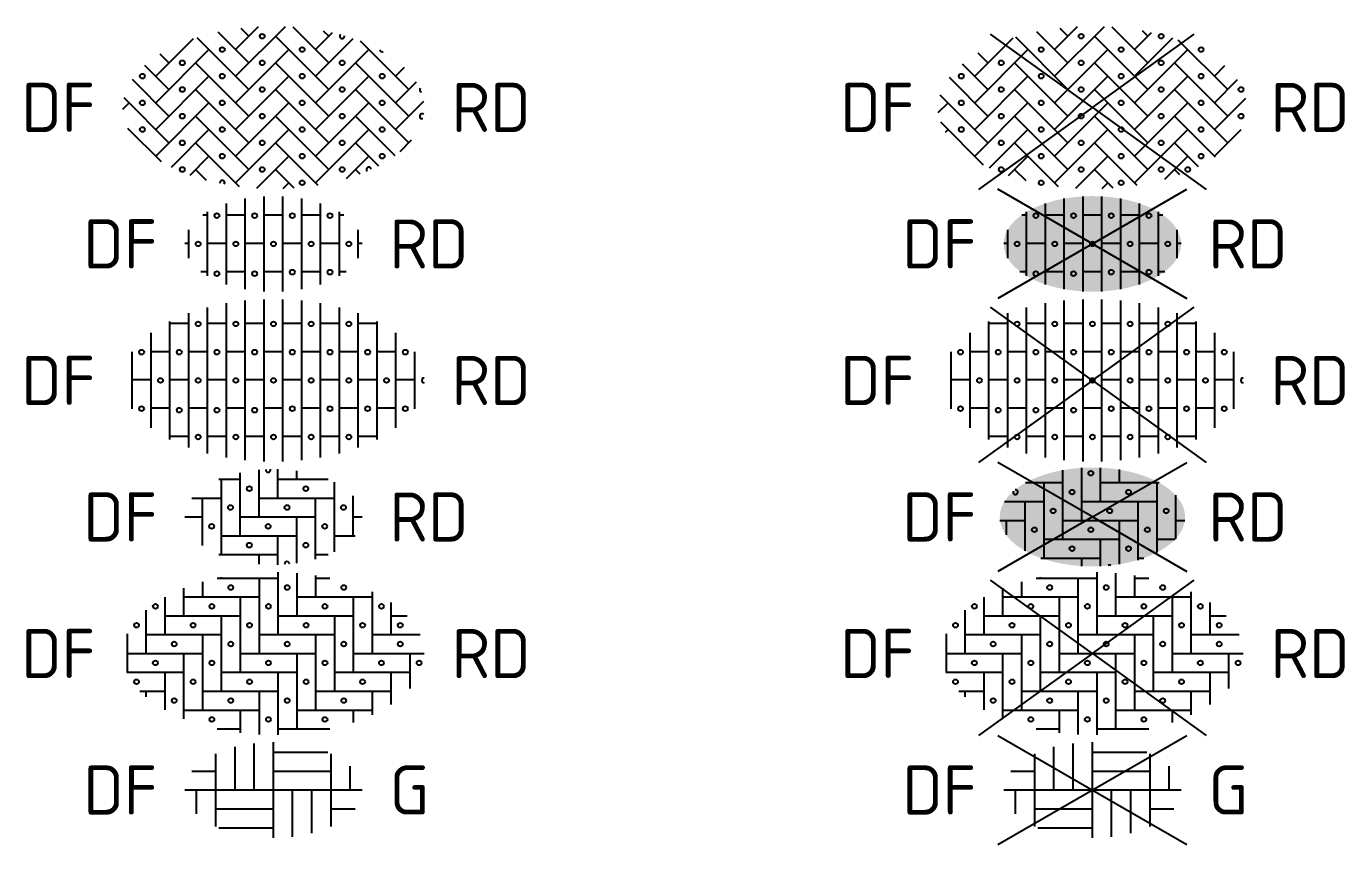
# Model space of a CAD drawing. Header units: metres. Extents: x 3187 to 3249, y 2220 to 2393.
# Drawn here: x 3186.8 to 3196.46, y 2363.58 to 2369.57 of the extents above; entities that cross this region are included whole.
import ezdxf
from ezdxf.enums import TextEntityAlignment as Align

# ---------------------------------------------------------------- set-up
doc = ezdxf.new("R2010")
doc.units = ezdxf.units.M
doc.layers.add('V-WE-VH-OPENVERHARDING_STRAATBAKSTEEN-S', color=90, linetype='Continuous', lineweight=25)
doc.styles.add('NLCS-ISO', font='NLCS-ISO.ttf')

# ---------------------------------------------------------------- blocks, each defined once
blk = doc.blocks.new('SVH-SBS_DIKFORMAAT_BLOK_KL-SO')
for p, q in [((-1.408, 0.001), (-1.408, 1.577)), ((-0.704, 0.001), (-0.704, 1.708)), ((0, 0.001), (0, 1.75)), ((-2.111, 0.001), (-2.111, 1.331)), ((0, 1.381), (1.996, 1.381)), ((2.11, 0.001), (2.11, 1.331)), ((-2.986, 0.691), (-2.111, 0.691)), ((0, 0.691), (2.11, 0.691)), ((2.813, 0.001), (2.813, 0.876)), ((-3.25, 0.001), (-0.001, 0.001)), ((-2.814, -0.875), (-2.814, 0)), ((-2.111, -1.331), (-2.111, 0)), ((0, 0.001), (3.25, 0.001)), ((0, -1.75), (0, 0)), ((0.703, -1.709), (0.703, 0)), ((1.407, -1.578), (1.407, 0)), ((2.11, -1.331), (2.11, 0)), ((-2.111, -0.69), (-0.001, -0.69)), ((2.11, -0.69), (2.987, -0.69)), ((-1.999, -1.38), (-0.001, -1.38))]:
    blk.add_line(p, q)
at = {"style": 'NLCS-ISO'}
blk.add_attdef('FORMAAT', text='', height=1.8, dxfattribs=at).set_placement((-4.25, 0), align=Align.MIDDLE_RIGHT)
blk.add_attdef('KLEUR', text='', height=1.8, dxfattribs=at).set_placement((4.25, 0), align=Align.MIDDLE_LEFT)
at = {"style": 'NLCS-ISO', "flags": 1}
blk.add_attdef('FUNCTIE', text='', height=1.8, dxfattribs=at).set_placement((0, -2.75), align=Align.TOP_CENTER)
blk = doc.blocks.new('SVH-SBS_DIKFORMAAT_ELLEBOOG-SO')
for p, q in [((0.16, 2.974), (0.16, 0.69)), ((0.85, 2.94), (0.85, 1.38)), ((-2.6, 2.625), (-2.6, 2.07)), ((-2.062, 2.76), (0.16, 2.76)), ((-1.91, 2.792), (-1.91, 2.76)), ((-0.53, 2.76), (-0.53, 0)), ((1.54, 2.857), (1.54, 2.07)), ((1.54, 2.76), (2.062, 2.76)), ((-3.98, 2.064), (-3.98, 0.69)), ((-3.29, 2.39), (-3.29, 1.38)), ((-3.29, 2.07), (-0.53, 2.07)), ((-1.22, 2.07), (-1.22, -0.69)), ((0.85, 2.07), (3.61, 2.07)), ((2.92, 2.07), (2.92, -0.69)), ((3.61, 2.252), (3.61, 0)), ((-4.67, 1.59), (-4.67, 0)), ((4.3, 1.868), (4.3, 0.69)), ((-3.98, 1.38), (-1.22, 1.38)), ((-1.91, 1.38), (-1.91, -1.38)), ((0.16, 1.38), (2.92, 1.38)), ((2.23, 1.38), (2.23, -1.38)), ((4.3, 1.38), (4.895, 1.38)), ((-5.36, 0.722), (-5.36, -0.69)), ((-4.67, 0.69), (-1.91, 0.69)), ((-2.6, 0.69), (-2.6, -2.07)), ((-0.53, 0.69), (2.23, 0.69)), ((1.54, 0.69), (1.54, -2.07)), ((3.61, 0.69), (5.374, 0.69)), ((-5.36, 0), (-2.6, 0)), ((-3.29, 0), (-3.29, -2.39)), ((-1.22, 0), (1.54, 0)), ((0.85, 0), (0.85, -2.76)), ((2.92, 0), (5.525, 0)), ((4.99, 0), (4.99, -1.277)), ((-5.374, -0.69), (-3.29, -0.69)), ((-3.98, -0.69), (-3.98, -2.064)), ((-1.91, -0.69), (0.85, -0.69)), ((0.16, -0.69), (0.16, -2.974)), ((2.23, -0.69), (4.99, -0.69)), ((4.3, -0.69), (4.3, -1.868)), ((-4.895, -1.38), (-3.98, -1.38)), ((-4.67, -1.38), (-4.67, -1.59)), ((-2.6, -1.38), (0.16, -1.38)), ((-0.53, -1.38), (-0.53, -2.961)), ((1.54, -1.38), (4.3, -1.38)), ((3.61, -1.38), (3.61, -2.252)), ((-3.29, -2.07), (-0.53, -2.07)), ((-1.22, -2.07), (-1.22, -2.902)), ((0.85, -2.07), (3.61, -2.07)), ((2.92, -2.07), (2.92, -2.526)), ((-2.062, -2.76), (-1.22, -2.76)), ((0.16, -2.76), (2.062, -2.76))]:
    blk.add_line(p, q)
for centre in [(-1.565, 2.415), (0.505, 2.415), (2.575, 2.415), (-4.325, 1.725), (-2.255, 1.725), (-0.185, 1.725), (1.885, 1.725), (3.955, 1.725), (-5.015, 1.035), (-2.945, 1.035), (-0.875, 1.035), (1.195, 1.035), (3.265, 1.035), (4.645, 1.035), (-3.635, 0.345), (-1.565, 0.345), (0.505, 0.345), (2.575, 0.345), (4.645, 0.345), (-4.325, -0.345), (-2.255, -0.345), (-0.185, -0.345), (1.885, -0.345), (3.955, -0.345), (5.335, -0.345), (-5.015, -1.035), (-2.945, -1.035), (-0.875, -1.035), (1.195, -1.035), (3.265, -1.035), (-3.635, -1.725), (-1.565, -1.725), (0.505, -1.725), (2.575, -1.725), (-2.255, -2.415), (-0.185, -2.415), (1.885, -2.415)]:
    blk.add_circle(centre, 0.0881)
at = {"style": 'NLCS-ISO'}
blk.add_attdef('FORMAAT', text='', height=1.8, dxfattribs=at).set_placement((-6.525, 0), align=Align.MIDDLE_RIGHT)
blk.add_attdef('KLEUR', text='', height=1.8, dxfattribs=at).set_placement((6.525, 0), align=Align.MIDDLE_LEFT)
at = {"style": 'NLCS-ISO', "flags": 1}
blk.add_attdef('FUNCTIE', text='', height=1.8, dxfattribs=at).set_placement((0, -3.975), align=Align.TOP_CENTER)
blk = doc.blocks.new('SVH-SBS_DIKFORMAAT_ELLEBOOG_KL-SO')
for p, q in [((-1.228, 1.62), (-1.228, -0.69)), ((-0.538, 1.726), (-0.538, 0)), ((0.152, 1.748), (0.152, 0.69)), ((0.842, 1.69), (0.842, 1.38)), ((-1.999, 1.38), (-1.228, 1.38)), ((-1.918, 1.38), (-1.918, -1.38)), ((0.152, 1.38), (1.999, 1.38)), ((2.222, 1.277), (2.222, -1.277)), ((-2.987, 0.69), (-1.918, 0.69)), ((-2.608, 0.69), (-2.608, -1.044)), ((-0.538, 0.69), (2.222, 0.69)), ((1.532, 0.69), (1.532, -1.544)), ((2.912, 0.778), (2.912, -0.69)), ((-3.25, 0), (-2.608, 0)), ((-1.228, 0), (1.532, 0)), ((0.842, 0), (0.842, -1.69)), ((2.912, 0), (3.25, 0)), ((-1.918, -0.69), (0.842, -0.69)), ((0.152, -0.69), (0.152, -1.748)), ((2.222, -0.69), (2.987, -0.69)), ((-1.999, -1.38), (0.152, -1.38)), ((-0.538, -1.38), (-0.538, -1.726)), ((1.532, -1.38), (1.999, -1.38))]:
    blk.add_line(p, q)
for centre in [(-0.883, 1.035), (1.187, 1.035), (-1.573, 0.345), (0.497, 0.345), (2.567, 0.345), (-2.263, -0.345), (-0.193, -0.345), (1.877, -0.345), (-0.883, -1.035), (1.187, -1.035)]:
    blk.add_circle(centre, 0.0881)
for centre, start, end in [((-0.193, 1.725), 167.876, 15.8169), ((0.497, -1.725), 2.3035, 187.223)]:
    blk.add_arc(centre, 0.0881, start, end)
at = {"style": 'NLCS-ISO'}
blk.add_attdef('FORMAAT', text='', height=1.8, dxfattribs=at).set_placement((-4.25, 0), align=Align.MIDDLE_RIGHT)
blk.add_attdef('KLEUR', text='', height=1.8, dxfattribs=at).set_placement((4.25, 0), align=Align.MIDDLE_LEFT)
at = {"style": 'NLCS-ISO', "flags": 1}
blk.add_attdef('FUNCTIE', text='', height=1.8, dxfattribs=at).set_placement((0, -2.75), align=Align.TOP_CENTER)
blk = doc.blocks.new('SVH-SBS_DIKFORMAAT_HALFST-SO')
for p, q in [((-1.035, -2.922), (-1.035, 2.922)), ((-0.345, -2.969), (-0.345, 2.969)), ((0.345, -2.969), (0.345, 2.969)), ((1.035, -2.922), (1.035, 2.922)), ((-3.105, -2.461), (-3.105, 2.461)), ((-2.415, -2.676), (-2.415, 2.676)), ((-1.725, -2.826), (-1.725, 2.826)), ((1.725, -2.826), (1.725, 2.826)), ((2.415, -2.676), (2.415, 2.676)), ((3.105, -2.461), (3.105, 2.461)), ((-3.795, -2.162), (-3.795, 2.162)), ((-3.795, 2.098), (-3.105, 2.098)), ((-2.415, 2.098), (-1.725, 2.098)), ((-1.035, 2.098), (-0.345, 2.098)), ((0.345, 2.098), (1.035, 2.098)), ((1.725, 2.098), (2.415, 2.098)), ((3.105, 2.098), (3.795, 2.098)), ((3.795, -2.162), (3.795, 2.162)), ((-4.485, -1.737), (-4.485, 1.737)), ((4.485, -1.737), (4.485, 1.737)), ((-5.175, -1.042), (-5.175, 1.042)), ((-4.485, 1.063), (-3.795, 1.063)), ((-3.105, 1.063), (-2.415, 1.063)), ((-1.725, 1.063), (-1.035, 1.063)), ((-0.345, 1.063), (0.345, 1.063)), ((1.035, 1.063), (1.725, 1.063)), ((2.415, 1.063), (3.105, 1.063)), ((3.795, 1.063), (4.485, 1.063)), ((5.175, -1.042), (5.175, 1.042)), ((-5.175, 0.028), (-4.485, 0.028)), ((-3.795, 0.028), (-3.105, 0.028)), ((-2.415, 0.028), (-1.725, 0.028)), ((-1.035, 0.028), (-0.345, 0.028)), ((0.345, 0.028), (1.035, 0.028)), ((1.725, 0.028), (2.415, 0.028)), ((3.105, 0.028), (3.795, 0.028)), ((4.485, 0.028), (5.175, 0.028)), ((-5.199, -1.007), (-5.175, -1.007)), ((-4.485, -1.007), (-3.795, -1.007)), ((-3.105, -1.007), (-2.415, -1.007)), ((-1.725, -1.007), (-1.035, -1.007)), ((-0.345, -1.007), (0.345, -1.007)), ((1.035, -1.007), (1.725, -1.007)), ((2.415, -1.007), (3.105, -1.007)), ((3.795, -1.007), (4.485, -1.007)), ((5.175, -1.007), (5.199, -1.007)), ((-3.795, -2.042), (-3.105, -2.042)), ((-2.415, -2.042), (-1.725, -2.042)), ((-1.035, -2.042), (-0.345, -2.042)), ((0.345, -2.042), (1.035, -2.042)), ((1.725, -2.042), (2.415, -2.042)), ((3.105, -2.042), (3.795, -2.042))]:
    blk.add_line(p, q)
for centre in [(-2.76, 2.07), (-1.38, 2.07), (0, 2.07), (1.38, 2.07), (2.76, 2.07), (-4.83, 1.035), (-3.45, 1.035), (-2.07, 1.035), (-0.69, 1.035), (0.69, 1.035), (2.07, 1.035), (3.45, 1.035), (4.83, 1.035), (-4.14, 0), (-2.76, 0), (-1.38, 0), (0, 0), (1.38, 0), (2.76, 0), (4.14, 0), (-4.83, -1.035), (0.69, -1.035), (2.07, -1.035), (3.45, -1.035), (4.83, -1.035), (-3.45, -1.091), (-2.07, -1.091), (-0.69, -1.091), (-2.76, -2.07), (-1.38, -2.07), (0, -2.07), (1.38, -2.07), (2.76, -2.07)]:
    blk.add_circle(centre, 0.0881)
blk.add_arc((5.52, 0), 0.0881, 88.3242, 271.6758)
at = {"style": 'NLCS-ISO'}
blk.add_attdef('FORMAAT', text='', height=1.8, dxfattribs=at).set_placement((-6.525, 0), align=Align.MIDDLE_RIGHT)
blk.add_attdef('KLEUR', text='', height=1.8, dxfattribs=at).set_placement((6.525, 0), align=Align.MIDDLE_LEFT)
at = {"style": 'NLCS-ISO', "flags": 1}
blk.add_attdef('FUNCTIE', text='', height=1.8, dxfattribs=at).set_placement((0, -3.975), align=Align.TOP_CENTER)
blk = doc.blocks.new('SVH-SBS_DIKFORMAAT_HALFST_KL-SO')
for p, q in [((-1.725, -1.483), (-1.725, 1.483)), ((-1.035, -1.659), (-1.035, 1.659)), ((-0.345, -1.74), (-0.345, 1.74)), ((0.345, -1.74), (0.345, 1.74)), ((1.035, -1.659), (1.035, 1.659)), ((1.725, -1.483), (1.725, 1.483)), ((-2.582, 1.063), (-2.415, 1.063)), ((-2.415, -1.171), (-2.415, 1.171)), ((-1.725, 1.063), (-1.035, 1.063)), ((-0.345, 1.063), (0.345, 1.063)), ((1.035, 1.063), (1.725, 1.063)), ((2.415, -1.171), (2.415, 1.171)), ((2.415, 1.063), (2.582, 1.063)), ((-3.105, -0.517), (-3.105, 0.517)), ((3.105, -0.517), (3.105, 0.517)), ((-3.25, 0.028), (-3.105, 0.028)), ((-2.415, 0.028), (-1.725, 0.028)), ((-1.035, 0.028), (-0.345, 0.028)), ((0.345, 0.028), (1.035, 0.028)), ((1.725, 0.028), (2.415, 0.028)), ((3.105, 0.028), (3.25, 0.028)), ((-2.658, -1.007), (-2.415, -1.007)), ((-1.725, -1.007), (-1.035, -1.007)), ((-0.345, -1.007), (0.345, -1.007)), ((1.035, -1.007), (1.725, -1.007)), ((2.415, -1.007), (2.658, -1.007))]:
    blk.add_line(p, q)
for centre in [(-2.07, 1.035), (-0.69, 1.035), (0.69, 1.035), (2.07, 1.035), (-2.76, 0), (-1.38, 0), (0, 0), (1.38, 0), (2.76, 0), (0.69, -1.035), (2.07, -1.035), (-2.07, -1.091), (-0.69, -1.091)]:
    blk.add_circle(centre, 0.0881)
at = {"style": 'NLCS-ISO'}
blk.add_attdef('FORMAAT', text='', height=1.8, dxfattribs=at).set_placement((-4.25, 0), align=Align.MIDDLE_RIGHT)
blk.add_attdef('KLEUR', text='', height=1.8, dxfattribs=at).set_placement((4.25, 0), align=Align.MIDDLE_LEFT)
at = {"style": 'NLCS-ISO', "flags": 1}
blk.add_attdef('FUNCTIE', text='', height=1.8, dxfattribs=at).set_placement((0, -2.75), align=Align.TOP_CENTER)
blk = doc.blocks.new('SVH-SBS_DIKFORMAAT_KEPER-SO')
for p, q in [((-1.387, 1.141), (0.438, 2.966)), ((-1.387, 2.117), (-0.543, 2.961)), ((-1.199, 2.904), (-0.899, 2.605)), ((0.706, 2.951), (2.028, 1.629)), ((-4.314, 1.141), (-2.935, 2.521)), ((-2.808, 2.562), (-0.899, 0.653)), ((-2.036, 2.766), (-0.899, 1.629)), ((0.077, 2.605), (2.028, 0.653)), ((1.54, 2.117), (2.162, 2.738)), ((1.54, 1.141), (2.924, 2.524)), ((1.825, 2.808), (2.028, 2.605)), ((3.173, 2.435), (4.956, 0.653)), ((-4.314, 0.165), (-2.363, 2.117)), ((-4.157, 1.959), (-3.827, 1.629)), ((-1.387, 0.165), (0.565, 2.117)), ((1.54, 0.165), (3.492, 2.117)), ((-4.72, 1.546), (-3.827, 0.653)), ((-2.851, 1.629), (-0.899, -0.323)), ((0.077, 1.629), (2.028, -0.323)), ((3.004, 1.629), (4.956, -0.323)), ((4.468, 1.141), (4.8, 1.473)), ((-5.182, 1.032), (-3.827, -0.323)), ((-4.314, -0.811), (-2.363, 1.141)), ((-1.387, -0.811), (0.565, 1.141)), ((1.54, -0.811), (3.492, 1.141)), ((-2.851, 0.653), (-0.899, -1.299)), ((0.077, 0.653), (2.028, -1.299)), ((3.004, 0.653), (4.956, -1.299)), ((4.468, 0.165), (5.242, 0.939)), ((-5.524, -0.068), (-5.29, 0.165)), ((-5.485, 0.359), (-3.827, -1.299)), ((-4.314, -1.787), (-2.363, 0.165)), ((-1.387, -1.787), (0.565, 0.165)), ((1.54, -1.787), (3.492, 0.165)), ((4.468, -0.811), (5.508, 0.23)), ((-2.851, -0.323), (-0.899, -2.275)), ((0.077, -0.323), (2.028, -2.275)), ((3.004, -0.323), (4.447, -1.766)), ((-5.342, -0.759), (-4.117, -1.984)), ((-5.307, -0.828), (-5.29, -0.811)), ((-3.741, -2.189), (-2.363, -0.811)), ((-1.387, -2.762), (0.565, -0.811)), ((1.54, -2.762), (3.492, -0.811)), ((-2.851, -1.299), (-1.252, -2.898)), ((0.077, -1.299), (1.622, -2.844)), ((3.004, -1.299), (3.843, -2.137)), ((4.636, -1.618), (5.061, -1.194)), ((-3.055, -2.479), (-2.363, -1.787)), ((-0.606, -2.957), (0.565, -1.787)), ((2.676, -2.603), (3.492, -1.787)), ((-2.851, -2.275), (-2.462, -2.663)), ((0.077, -2.275), (0.75, -2.947)), ((3.004, -2.275), (3.167, -2.438)), ((0.358, -2.969), (0.565, -2.762))]:
    blk.add_line(p, q)
for centre in [(-0.411, 2.605), (-1.875, 2.117), (1.052, 2.117), (1.052, 2.117), (-3.339, 1.629), (-0.411, 1.629), (2.516, 1.629), (-4.802, 1.141), (-1.875, 1.141), (1.052, 1.141), (1.052, 1.141), (3.98, 1.141), (-3.339, 0.653), (-0.411, 0.653), (2.516, 0.653), (-4.802, 0.165), (-1.875, 0.165), (1.052, 0.165), (3.98, 0.165), (-3.339, -0.323), (-0.411, -0.323), (2.516, -0.323), (-4.802, -0.811), (-1.875, -0.811), (1.052, -0.811), (3.98, -0.811), (-3.339, -1.299), (-0.411, -1.299), (2.516, -1.299), (-1.875, -1.787), (1.052, -1.787), (3.98, -1.787), (-3.339, -2.275), (-0.411, -2.275), (2.516, -2.275), (1.052, -2.762)]:
    blk.add_circle(centre, 0.0881)
for centre, start, end in [((2.516, 2.605), 135.9864, 13.0433), ((3.98, 2.117), 183.2602, 298.872), ((5.444, 0.653), 147.1678, 256.9384), ((5.444, -0.323), 46.7286, 289.6844), ((3.492, -2.275), 5.4868, 222.1696), ((-1.875, -2.762), 325.5548, 192.3693)]:
    blk.add_arc(centre, 0.0881, start, end)
at = {"style": 'NLCS-ISO'}
blk.add_attdef('FORMAAT', text='', height=1.8, dxfattribs=at).set_placement((-6.525, 0), align=Align.MIDDLE_RIGHT)
blk.add_attdef('KLEUR', text='', height=1.8, dxfattribs=at).set_placement((6.525, 0), align=Align.MIDDLE_LEFT)
at = {"style": 'NLCS-ISO', "flags": 1}
blk.add_attdef('FUNCTIE', text='', height=1.8, dxfattribs=at).set_placement((0, -3.975), align=Align.TOP_CENTER)
blk = doc.blocks.new('V-SVH-SBS_DIKFORMAAT_BLOK_KL-SO')
for p, q in [((-3.464, -2), (3.464, 2)), ((-3.464, 2), (3.464, -2)), ((-1.408, 0.001), (-1.408, 1.577)), ((-0.704, 0.001), (-0.704, 1.708)), ((0, 0.001), (0, 1.75)), ((-2.111, 0.001), (-2.111, 1.331)), ((0, 1.381), (1.996, 1.381)), ((2.11, 0.001), (2.11, 1.331)), ((-2.986, 0.691), (-2.111, 0.691)), ((0, 0.691), (2.11, 0.691)), ((2.813, 0.001), (2.813, 0.876)), ((-3.25, 0.001), (-0.001, 0.001)), ((-2.814, -0.875), (-2.814, 0)), ((-2.111, -1.331), (-2.111, 0)), ((0, 0.001), (3.25, 0.001)), ((0, -1.75), (0, 0)), ((0.703, -1.709), (0.703, 0)), ((1.407, -1.578), (1.407, 0)), ((2.11, -1.331), (2.11, 0)), ((-2.111, -0.69), (-0.001, -0.69)), ((2.11, -0.69), (2.987, -0.69)), ((-1.999, -1.38), (-0.001, -1.38))]:
    blk.add_line(p, q)
at = {"style": 'NLCS-ISO'}
blk.add_attdef('FORMAAT', text='', height=1.8, dxfattribs=at).set_placement((-4.25, 0), align=Align.MIDDLE_RIGHT)
blk.add_attdef('KLEUR', text='', height=1.8, dxfattribs=at).set_placement((4.25, 0), align=Align.MIDDLE_LEFT)
at = {"style": 'NLCS-ISO', "flags": 1}
blk.add_attdef('FUNCTIE', text='', height=1.8, dxfattribs=at).set_placement((0, -2.75), align=Align.TOP_CENTER)
blk = doc.blocks.new('V-SVH-SBS_DIKFORMAAT_ELLEBOOG-SO')
for p, q in [((0.16, 2.974), (0.16, 0.69)), ((0.85, 2.94), (0.85, 1.38)), ((0, 0), (-3.728, 2.684)), ((-2.6, 2.625), (-2.6, 2.07)), ((-2.062, 2.76), (0.16, 2.76)), ((-1.91, 2.792), (-1.91, 2.76)), ((-0.53, 2.76), (-0.53, 0)), ((0, 0), (3.728, 2.684)), ((1.54, 2.857), (1.54, 2.07)), ((1.54, 2.76), (2.062, 2.76)), ((-3.98, 2.064), (-3.98, 0.69)), ((-3.29, 2.39), (-3.29, 1.38)), ((-3.29, 2.07), (-0.53, 2.07)), ((-1.22, 2.07), (-1.22, -0.69)), ((0.85, 2.07), (3.61, 2.07)), ((2.92, 2.07), (2.92, -0.69)), ((3.61, 2.252), (3.61, 0)), ((-4.67, 1.59), (-4.67, 0)), ((4.3, 1.868), (4.3, 0.69)), ((-3.98, 1.38), (-1.22, 1.38)), ((-1.91, 1.38), (-1.91, -1.38)), ((0.16, 1.38), (2.92, 1.38)), ((2.23, 1.38), (2.23, -1.38)), ((4.3, 1.38), (4.895, 1.38)), ((-5.36, 0.722), (-5.36, -0.69)), ((-4.67, 0.69), (-1.91, 0.69)), ((-2.6, 0.69), (-2.6, -2.07)), ((-0.53, 0.69), (2.23, 0.69)), ((1.54, 0.69), (1.54, -2.07)), ((3.61, 0.69), (5.374, 0.69)), ((0, 0), (-4.172, -3.003)), ((-5.36, 0), (-2.6, 0)), ((-3.29, 0), (-3.29, -2.39)), ((-1.22, 0), (1.54, 0)), ((0, 0), (4.172, -3.003)), ((0.85, 0), (0.85, -2.76)), ((2.92, 0), (5.525, 0)), ((4.99, 0), (4.99, -1.277)), ((-5.374, -0.69), (-3.29, -0.69)), ((-3.98, -0.69), (-3.98, -2.064)), ((-1.91, -0.69), (0.85, -0.69)), ((0.16, -0.69), (0.16, -2.974)), ((2.23, -0.69), (4.99, -0.69)), ((4.3, -0.69), (4.3, -1.868)), ((-4.895, -1.38), (-3.98, -1.38)), ((-4.67, -1.38), (-4.67, -1.59)), ((-2.6, -1.38), (0.16, -1.38)), ((-0.53, -1.38), (-0.53, -2.961)), ((1.54, -1.38), (4.3, -1.38)), ((3.61, -1.38), (3.61, -2.252)), ((-3.29, -2.07), (-0.53, -2.07)), ((-1.22, -2.07), (-1.22, -2.902)), ((0.85, -2.07), (3.61, -2.07)), ((2.92, -2.07), (2.92, -2.526)), ((-2.062, -2.76), (-1.22, -2.76)), ((0.16, -2.76), (2.062, -2.76))]:
    blk.add_line(p, q)
for centre in [(-1.565, 2.415), (0.505, 2.415), (2.575, 2.415), (-4.325, 1.725), (-2.255, 1.725), (-0.185, 1.725), (1.885, 1.725), (3.955, 1.725), (-5.015, 1.035), (-2.945, 1.035), (-0.875, 1.035), (1.195, 1.035), (3.265, 1.035), (4.645, 1.035), (-3.635, 0.345), (-1.565, 0.345), (0.505, 0.345), (2.575, 0.345), (4.645, 0.345), (-4.325, -0.345), (-2.255, -0.345), (-0.185, -0.345), (1.885, -0.345), (3.955, -0.345), (5.335, -0.345), (-5.015, -1.035), (-2.945, -1.035), (-0.875, -1.035), (1.195, -1.035), (3.265, -1.035), (-3.635, -1.725), (-1.565, -1.725), (0.505, -1.725), (2.575, -1.725), (-2.255, -2.415), (-0.185, -2.415), (1.885, -2.415)]:
    blk.add_circle(centre, 0.0881)
at = {"style": 'NLCS-ISO'}
blk.add_attdef('FORMAAT', text='', height=1.8, dxfattribs=at).set_placement((-6.525, 0), align=Align.MIDDLE_RIGHT)
blk.add_attdef('KLEUR', text='', height=1.8, dxfattribs=at).set_placement((6.525, 0), align=Align.MIDDLE_LEFT)
at = {"style": 'NLCS-ISO', "flags": 1}
blk.add_attdef('FUNCTIE', text='', height=1.8, dxfattribs=at).set_placement((0, -3.975), align=Align.TOP_CENTER)
blk = doc.blocks.new('V-SVH-SBS_DIKFORMAAT_ELLEBOOG_KL-SO')
h = blk.add_hatch(color=254)
edge = h.paths.add_edge_path()
edge.add_ellipse((0, 0), major_axis=(3.395, 0), ratio=0.533267, start_angle=0, end_angle=360)
for p, q in [((0, 0), (-3.464, 2)), ((0, 0), (3.464, 2)), ((-1.092, 1.714), (-1.092, -0.814)), ((-0.402, 1.798), (-0.402, -0.124)), ((0.288, 1.804), (0.288, 0.566)), ((0.978, 1.734), (0.978, 1.256)), ((-2.446, 1.256), (-1.092, 1.256)), ((-1.782, 1.256), (-1.782, -1.504)), ((0.288, 1.256), (2.446, 1.256)), ((2.358, 1.256), (2.358, -1.302)), ((-3.225, 0.566), (-1.782, 0.566)), ((-2.472, 0.566), (-2.472, -1.241)), ((-0.402, 0.566), (2.358, 0.566)), ((1.668, 0.566), (1.668, -1.577)), ((3.048, 0.797), (3.048, -0.797)), ((0, 0), (-3.464, -2)), ((0, 0), (3.464, -2)), ((-3.387, -0.124), (-2.472, -0.124)), ((-3.162, -0.124), (-3.162, -0.66)), ((-1.092, -0.124), (1.668, -0.124)), ((0.978, -0.124), (0.978, -1.734)), ((3.048, -0.124), (3.387, -0.124)), ((-1.782, -0.814), (0.978, -0.814)), ((0.288, -0.814), (0.288, -1.804)), ((2.358, -0.814), (3.032, -0.814)), ((-1.888, -1.504), (0.288, -1.504)), ((-0.402, -1.504), (-0.402, -1.798)), ((1.668, -1.504), (1.888, -1.504))]:
    blk.add_line(p, q)
for centre in [(-0.057, 1.601), (-0.747, 0.911), (1.323, 0.911), (-1.437, 0.221), (0.633, 0.221), (2.703, 0.221), (-2.127, -0.469), (-0.057, -0.469), (2.013, -0.469), (-0.747, -1.159), (1.323, -1.159)]:
    blk.add_circle(centre, 0.0881)
for centre, start, end in [((-2.817, 0.911), 158.9124, 101.1902), ((0.633, -1.849), 59.0911, 132.3433)]:
    blk.add_arc(centre, 0.0881, start, end)
at = {"style": 'NLCS-ISO'}
blk.add_attdef('FORMAAT', text='', height=1.8, dxfattribs=at).set_placement((-4.25, 0), align=Align.MIDDLE_RIGHT)
blk.add_attdef('KLEUR', text='', height=1.8, dxfattribs=at).set_placement((4.25, 0), align=Align.MIDDLE_LEFT)
at = {"style": 'NLCS-ISO', "flags": 1}
blk.add_attdef('FUNCTIE', text='', height=1.8, dxfattribs=at).set_placement((0, -2.75), align=Align.TOP_CENTER)
blk = doc.blocks.new('V-SVH-SBS_DIKFORMAAT_HALFST-SO')
for p, q in [((-1.035, -2.922), (-1.035, 2.922)), ((-0.345, -2.969), (-0.345, 2.969)), ((0.345, -2.969), (0.345, 2.969)), ((1.035, -2.922), (1.035, 2.922)), ((0, 0), (-3.728, 2.684)), ((-3.105, -2.461), (-3.105, 2.461)), ((-2.415, -2.676), (-2.415, 2.676)), ((-1.725, -2.826), (-1.725, 2.826)), ((0, 0), (3.728, 2.684)), ((1.725, -2.826), (1.725, 2.826)), ((2.415, -2.676), (2.415, 2.676)), ((3.105, -2.461), (3.105, 2.461)), ((-3.795, -2.162), (-3.795, 2.162)), ((-3.795, 2.098), (-3.105, 2.098)), ((-2.415, 2.098), (-1.725, 2.098)), ((-1.035, 2.098), (-0.345, 2.098)), ((0.345, 2.098), (1.035, 2.098)), ((1.725, 2.098), (2.415, 2.098)), ((3.105, 2.098), (3.795, 2.098)), ((3.795, -2.162), (3.795, 2.162)), ((-4.485, -1.737), (-4.485, 1.737)), ((4.485, -1.737), (4.485, 1.737)), ((-5.175, -1.042), (-5.175, 1.042)), ((-4.485, 1.063), (-3.795, 1.063)), ((-3.105, 1.063), (-2.415, 1.063)), ((-1.725, 1.063), (-1.035, 1.063)), ((-0.345, 1.063), (0.345, 1.063)), ((1.035, 1.063), (1.725, 1.063)), ((2.415, 1.063), (3.105, 1.063)), ((3.795, 1.063), (4.485, 1.063)), ((5.175, -1.042), (5.175, 1.042)), ((-5.175, 0.028), (-4.485, 0.028)), ((0, 0), (-4.172, -3.003)), ((-3.795, 0.028), (-3.105, 0.028)), ((-2.415, 0.028), (-1.725, 0.028)), ((-1.035, 0.028), (-0.345, 0.028)), ((0.345, 0.028), (1.035, 0.028)), ((1.725, 0.028), (2.415, 0.028)), ((3.105, 0.028), (3.795, 0.028)), ((4.485, 0.028), (5.175, 0.028)), ((0, 0), (4.172, -3.003)), ((-5.199, -1.007), (-5.175, -1.007)), ((-4.485, -1.007), (-3.795, -1.007)), ((-3.105, -1.007), (-2.415, -1.007)), ((-1.725, -1.007), (-1.035, -1.007)), ((-0.345, -1.007), (0.345, -1.007)), ((1.035, -1.007), (1.725, -1.007)), ((2.415, -1.007), (3.105, -1.007)), ((3.795, -1.007), (4.485, -1.007)), ((5.175, -1.007), (5.199, -1.007)), ((-3.795, -2.042), (-3.105, -2.042)), ((-2.415, -2.042), (-1.725, -2.042)), ((-1.035, -2.042), (-0.345, -2.042)), ((0.345, -2.042), (1.035, -2.042)), ((1.725, -2.042), (2.415, -2.042)), ((3.105, -2.042), (3.795, -2.042))]:
    blk.add_line(p, q)
for centre in [(-2.76, 2.07), (-1.38, 2.07), (0, 2.07), (1.38, 2.07), (2.76, 2.07), (-4.83, 1.035), (-3.45, 1.035), (-2.07, 1.035), (-0.69, 1.035), (0.69, 1.035), (2.07, 1.035), (3.45, 1.035), (4.83, 1.035), (-4.14, 0), (-2.76, 0), (-1.38, 0), (0, 0), (1.38, 0), (2.76, 0), (4.14, 0), (-4.83, -1.035), (0.69, -1.035), (2.07, -1.035), (3.45, -1.035), (4.83, -1.035), (-3.45, -1.091), (-2.07, -1.091), (-0.69, -1.091), (-2.76, -2.07), (-1.38, -2.07), (0, -2.07), (1.38, -2.07), (2.76, -2.07)]:
    blk.add_circle(centre, 0.0881)
blk.add_arc((5.52, 0), 0.0881, 88.3242, 271.6758)
at = {"style": 'NLCS-ISO'}
blk.add_attdef('FORMAAT', text='', height=1.8, dxfattribs=at).set_placement((-6.525, 0), align=Align.MIDDLE_RIGHT)
blk.add_attdef('KLEUR', text='', height=1.8, dxfattribs=at).set_placement((6.525, 0), align=Align.MIDDLE_LEFT)
at = {"style": 'NLCS-ISO', "flags": 1}
blk.add_attdef('FUNCTIE', text='', height=1.8, dxfattribs=at).set_placement((0, -3.975), align=Align.TOP_CENTER)
blk = doc.blocks.new('V-SVH-SBS_DIKFORMAAT_HALFST_KL-SO')
h = blk.add_hatch(color=254)
edge = h.paths.add_edge_path()
edge.add_ellipse((0, 0), major_axis=(3.25, 0), ratio=0.538462, start_angle=0, end_angle=360)
for p, q in [((0, 0), (-3.464, 2)), ((0, 0), (3.464, 2)), ((-1.725, -1.483), (-1.725, 1.483)), ((-1.035, -1.659), (-1.035, 1.659)), ((-0.345, -1.74), (-0.345, 1.74)), ((0.345, -1.74), (0.345, 1.74)), ((1.035, -1.659), (1.035, 1.659)), ((1.725, -1.483), (1.725, 1.483)), ((-2.582, 1.063), (-2.415, 1.063)), ((-2.415, -1.171), (-2.415, 1.171)), ((-1.725, 1.063), (-1.035, 1.063)), ((-0.345, 1.063), (0.345, 1.063)), ((1.035, 1.063), (1.725, 1.063)), ((2.415, -1.171), (2.415, 1.171)), ((2.415, 1.063), (2.582, 1.063)), ((-3.105, -0.517), (-3.105, 0.517)), ((3.105, -0.517), (3.105, 0.517)), ((0, 0), (-3.464, -2)), ((-3.25, 0.028), (-3.105, 0.028)), ((-2.415, 0.028), (-1.725, 0.028)), ((-1.035, 0.028), (-0.345, 0.028)), ((0, 0), (3.464, -2)), ((0.345, 0.028), (1.035, 0.028)), ((1.725, 0.028), (2.415, 0.028)), ((3.105, 0.028), (3.25, 0.028)), ((-2.658, -1.007), (-2.415, -1.007)), ((-1.725, -1.007), (-1.035, -1.007)), ((-0.345, -1.007), (0.345, -1.007)), ((1.035, -1.007), (1.725, -1.007)), ((2.415, -1.007), (2.658, -1.007))]:
    blk.add_line(p, q)
for centre in [(-2.07, 1.035), (-0.69, 1.035), (0.69, 1.035), (2.07, 1.035), (-2.76, 0), (-1.38, 0), (0, 0), (1.38, 0), (2.76, 0), (0.69, -1.035), (2.07, -1.035), (-2.07, -1.091), (-0.69, -1.091)]:
    blk.add_circle(centre, 0.0881)
at = {"style": 'NLCS-ISO'}
blk.add_attdef('FORMAAT', text='', height=1.8, dxfattribs=at).set_placement((-4.25, 0), align=Align.MIDDLE_RIGHT)
blk.add_attdef('KLEUR', text='', height=1.8, dxfattribs=at).set_placement((4.25, 0), align=Align.MIDDLE_LEFT)
at = {"style": 'NLCS-ISO', "flags": 1}
blk.add_attdef('FUNCTIE', text='', height=1.8, dxfattribs=at).set_placement((0, -2.75), align=Align.TOP_CENTER)
blk = doc.blocks.new('V-SVH-SBS_DIKFORMAAT_KEPER-SO')
for p, q in [((-1.387, 1.141), (0.436, 2.964)), ((-1.387, 2.117), (-0.545, 2.959)), ((-1.2, 2.905), (-0.899, 2.605)), ((0.707, 2.95), (2.028, 1.629)), ((-4.314, 1.141), (-2.904, 2.552)), ((0, 0), (-3.728, 2.684)), ((-2.823, 2.577), (-0.899, 0.653)), ((-2.043, 2.772), (-0.899, 1.629)), ((0, 0), (3.728, 2.684)), ((0.077, 2.605), (2.028, 0.653)), ((1.54, 2.117), (2.169, 2.746)), ((1.54, 1.141), (2.94, 2.54)), ((1.817, 2.815), (2.028, 2.605)), ((3.133, 2.475), (4.956, 0.653)), ((-4.314, 0.165), (-2.363, 2.117)), ((-4.194, 1.996), (-3.827, 1.629)), ((-1.387, 0.165), (0.565, 2.117)), ((1.54, 0.165), (3.492, 2.117)), ((-4.771, 1.598), (-3.827, 0.653)), ((-2.851, 1.629), (-0.899, -0.323)), ((0.077, 1.629), (2.028, -0.323)), ((3.004, 1.629), (4.956, -0.323)), ((4.468, 1.141), (4.854, 1.527)), ((-5.254, 1.104), (-3.827, -0.323)), ((-4.314, -0.811), (-2.363, 1.141)), ((-1.387, -0.811), (0.565, 1.141)), ((1.54, -0.811), (3.492, 1.141)), ((4.468, 0.165), (5.318, 1.015)), ((-2.851, 0.653), (-0.899, -1.299)), ((0.077, 0.653), (2.028, -1.299)), ((3.004, 0.653), (4.956, -1.299)), ((-5.646, -0.191), (-5.29, 0.165)), ((-5.589, 0.464), (-3.827, -1.299)), ((-4.314, -1.787), (-2.363, 0.165)), ((0, 0), (-4.172, -3.003)), ((-1.387, -1.787), (0.565, 0.165)), ((1.54, -1.787), (3.492, 0.165)), ((4.468, -0.811), (5.621, 0.342)), ((-2.851, -0.323), (-0.899, -2.275)), ((0, 0), (4.172, -3.003)), ((0.077, -0.323), (2.028, -2.275)), ((3.004, -0.323), (4.49, -1.809)), ((-5.566, -0.535), (-3.997, -2.104)), ((-5.388, -0.908), (-5.29, -0.811)), ((-3.769, -2.217), (-2.363, -0.811)), ((-1.387, -2.762), (0.565, -0.811)), ((1.54, -2.762), (3.492, -0.811)), ((4.468, -1.787), (5.444, -0.811)), ((-2.851, -1.299), (-1.25, -2.899)), ((0.077, -1.299), (1.626, -2.848)), ((3.004, -1.299), (3.873, -2.167)), ((-3.073, -2.496), (-2.363, -1.787)), ((-0.605, -2.956), (0.565, -1.787)), ((2.653, -2.626), (3.492, -1.787)), ((-2.851, -2.275), (-2.444, -2.681)), ((0.077, -2.275), (0.749, -2.947)), ((3.004, -2.275), (3.186, -2.457)), ((0.36, -2.967), (0.565, -2.762))]:
    blk.add_line(p, q)
for centre in [(-0.411, 2.605), (2.516, 2.605), (-1.875, 2.117), (1.052, 2.117), (1.052, 2.117), (3.98, 2.117), (-3.339, 1.629), (-0.411, 1.629), (2.516, 1.629), (-4.802, 1.141), (-1.875, 1.141), (1.052, 1.141), (1.052, 1.141), (3.98, 1.141), (-3.339, 0.653), (-0.411, 0.653), (2.516, 0.653), (5.444, 0.653), (-4.802, 0.165), (-1.875, 0.165), (1.052, 0.165), (3.98, 0.165), (-3.339, -0.323), (-0.411, -0.323), (2.516, -0.323), (5.444, -0.323), (-4.802, -0.811), (-1.875, -0.811), (1.052, -0.811), (3.98, -0.811), (-3.339, -1.299), (-0.411, -1.299), (2.516, -1.299), (-1.875, -1.787), (1.052, -1.787), (3.98, -1.787), (-3.339, -2.275), (-0.411, -2.275), (2.516, -2.275), (3.492, -2.275), (-1.875, -2.762), (1.052, -2.762)]:
    blk.add_circle(centre, 0.0881)
at = {"style": 'NLCS-ISO'}
blk.add_attdef('FORMAAT', text='', height=1.8, dxfattribs=at).set_placement((-6.525, 0), align=Align.MIDDLE_RIGHT)
blk.add_attdef('KLEUR', text='', height=1.8, dxfattribs=at).set_placement((6.525, 0), align=Align.MIDDLE_LEFT)
at = {"style": 'NLCS-ISO', "flags": 1}
blk.add_attdef('FUNCTIE', text='', height=1.8, dxfattribs=at).set_placement((0.116, -3.75), align=Align.TOP_CENTER)

msp = doc.modelspace()

# ---------------------------------------------------------------- block references
at = {"layer": 'V-WE-VH-OPENVERHARDING_STRAATBAKSTEEN-S', "xscale": 0.2, "yscale": 0.2, "zscale": 0.2}
for name, p, values in [('SVH-SBS_DIKFORMAAT_KEPER-SO', (3188.6077, 2368.9804), {'FORMAAT': 'DF', 'KLEUR': 'RD'}), ('V-SVH-SBS_DIKFORMAAT_KEPER-SO', (3194.6077, 2368.9804), {'FORMAAT': 'DF', 'KLEUR': 'RD'}), ('V-SVH-SBS_DIKFORMAAT_HALFST_KL-SO', (3194.6077, 2367.9804), {'FORMAAT': 'DF', 'KLEUR': 'RD'}), ('SVH-SBS_DIKFORMAAT_HALFST_KL-SO', (3188.6077, 2367.9804), {'FORMAAT': 'DF', 'KLEUR': 'RD'}), ('SVH-SBS_DIKFORMAAT_HALFST-SO', (3188.6077, 2366.9804), {'FORMAAT': 'DF', 'KLEUR': 'RD'}), ('V-SVH-SBS_DIKFORMAAT_HALFST-SO', (3194.6077, 2366.9804), {'FORMAAT': 'DF', 'KLEUR': 'RD'}), ('SVH-SBS_DIKFORMAAT_ELLEBOOG_KL-SO', (3188.6077, 2365.9804), {'FORMAAT': 'DF', 'KLEUR': 'RD'}), ('V-SVH-SBS_DIKFORMAAT_ELLEBOOG_KL-SO', (3194.6077, 2365.9804), {'FORMAAT': 'DF', 'KLEUR': 'RD'}), ('SVH-SBS_DIKFORMAAT_ELLEBOOG-SO', (3188.6077, 2364.9804), {'FORMAAT': 'DF', 'KLEUR': 'RD'}), ('V-SVH-SBS_DIKFORMAAT_ELLEBOOG-SO', (3194.6077, 2364.9804), {'FORMAAT': 'DF', 'KLEUR': 'RD'}), ('SVH-SBS_DIKFORMAAT_BLOK_KL-SO', (3188.6077, 2363.9804), {'KLEUR': 'G', 'FORMAAT': 'DF'}), ('V-SVH-SBS_DIKFORMAAT_BLOK_KL-SO', (3194.6077, 2363.9804), {'KLEUR': 'G', 'FORMAAT': 'DF'})]:
    msp.add_blockref(name, p, dxfattribs=at).add_auto_attribs(values)

doc.saveas('drawing.dxf')
